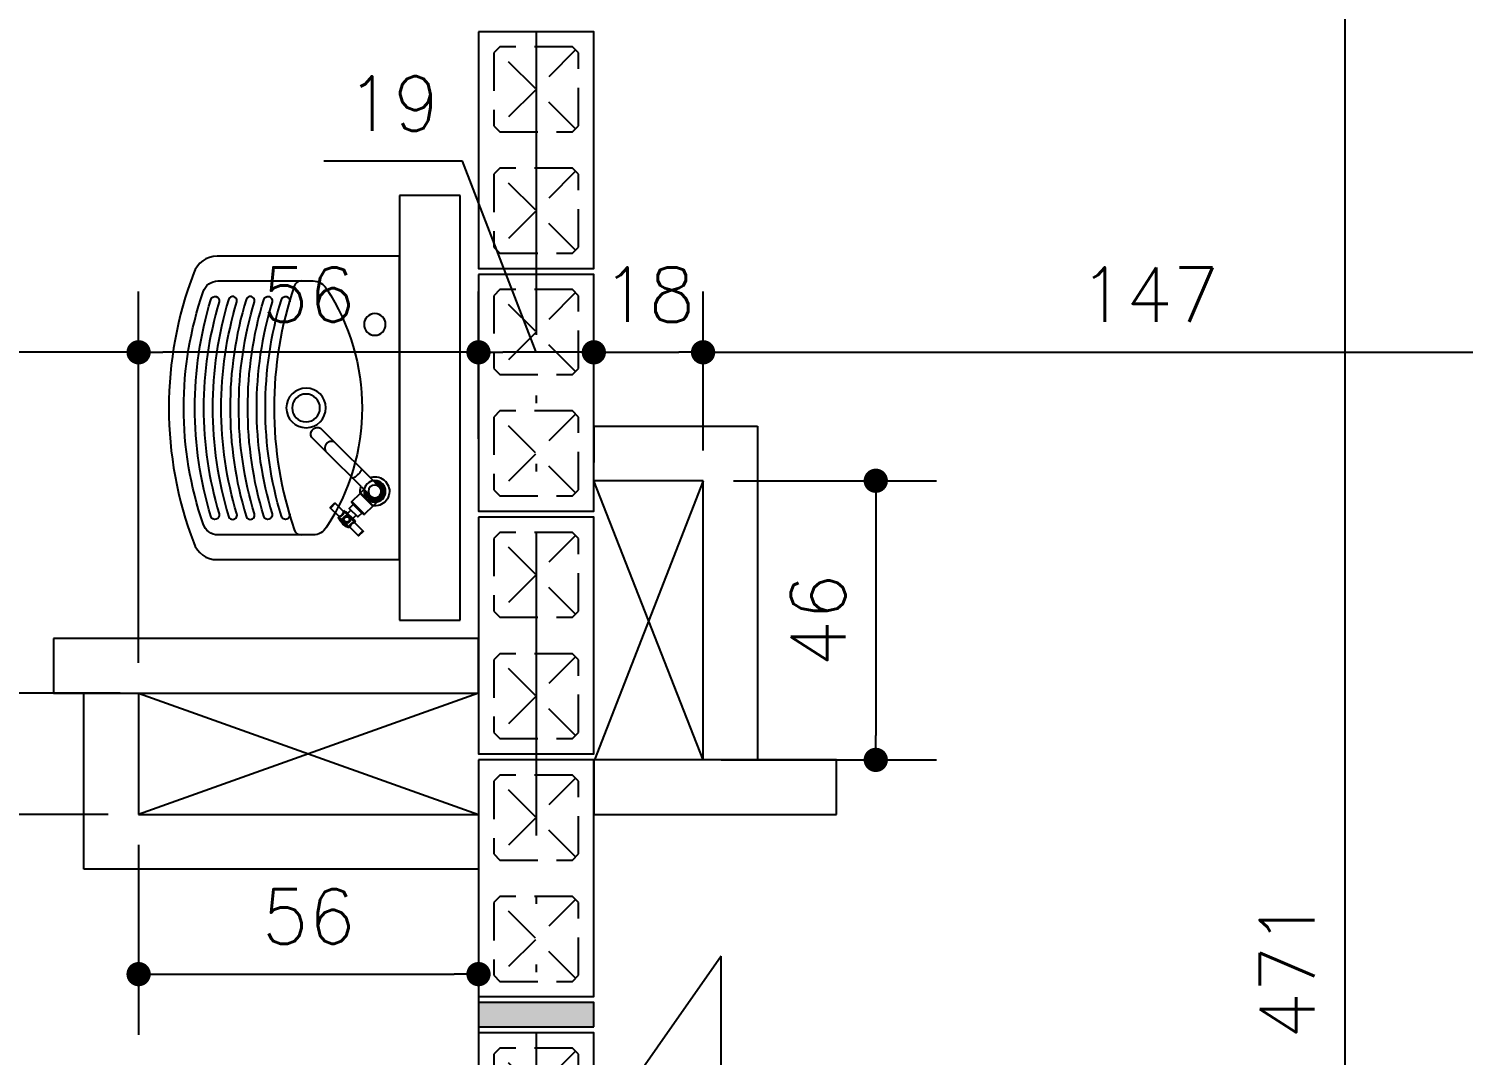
# Model space of a CAD drawing. Extents: x -14651 to 3496, y -4567 to 1191.
# Drawn here: x 780.4 to 1016.8, y 721.7 to 890.9 of the extents above; entities that cross this region are included whole.
import ezdxf
from ezdxf.enums import TextEntityAlignment as Align

# ---------------------------------------------------------------- set-up
doc = ezdxf.new("R2010")
doc.units = 0
doc.header["$LTSCALE"] = 25
doc.linetypes.add('DASHED2', pattern=[0.375, 0.25, -0.125])
doc.linetypes.add('ESTILO_TQS_0004', pattern=[3.3, 2, -0.4, 0.05, -0.4, 0.05, -0.4])
for name, color, linetype in [('203', 1, 'DASHED2'), ('241', 2, 'Continuous'), ('247', 50, 'Continuous'), ('253', 251, 'Continuous'), ('ALVENARIA NÃO ESTRUTURAL', 242, 'Continuous'), ('COTA', 1, 'Continuous'), ('EIXOS', 1, 'ESTILO_TQS_0004'), ('Pena_1', 1, 'Continuous'), ('PROJ', 252, 'Continuous'), ('XREF-MC41-BAS-PLN-TIPO-14-FINAL-09$0$PAR_ALV_BAI_ATOMO', 2, 'Continuous'), ('XREF-MC41-BAS-PLN-TIPO-14-FINAL-09$0$PAR_DRY_ATOMO', 3, 'Continuous'), ('XREF-MC41-BAS-PLN-TIPO-14-FINAL-10$0$PAR_ALV_BAI_ATOMO', 2, 'Continuous'), ('XREF-MC41-BAS-PLN-TIPO-14-FINAL-10$0$PAR_DRY_ATOMO', 3, 'Continuous')]:
    doc.layers.add(name, color=color, linetype=linetype)
doc.styles.add('COTA', font='romans.shx')
doc.dimstyles.new('forma', dxfattribs={"dimscale": 5, "dimtxt": 1.8, "dimasz": 0.8, "dimexe": 2, "dimexo": 1, "dimgap": 1, "dimtad": 1, "dimdec": 1, "dimzin": 9, "dimtxsty": 'COTA', "dimblk1": 'DOT', "dimblk2": 'DOT', "dimsah": 1, "dimcen": 0, "dimdle": 1, "dimclrd": 256, "dimclre": 256, "dimclrt": 2, "dimadec": 0, "dimazin": 0, "dimtfac": 1, "dimtdec": 0, "dimtmove": 0, "dimatfit": 3, "dimfxl": 1, "dimtolj": 1, "dimtzin": 0, "dimarcsym": 0})

# ---------------------------------------------------------------- blocks, each defined once
blk = doc.blocks.new('P4020')
blk.add_lwpolyline([(-19.5, -9.5), (19.5, -9.5), (19.5, 9.5), (-19.5, 9.5), (-19.5, -9.5)])
at = {"color": 1, "linetype": 'DASHED2'}
for points in [[(-17, -6), (-16, -7), (-4, -7), (-3, -6), (-3, 6), (-4, 7), (-16, 7), (-17, 6), (-17, -6)], [(3, -6), (4, -7), (16, -7), (17, -6), (17, 6), (16, 7), (4, 7), (3, 6), (3, -6)]]:
    blk.add_lwpolyline(points, dxfattribs=at)
at = {"layer": '203', "color": 253}
for p, q in [((-16.5, 6.5), (-3.5, -6.5)), ((-3.5, 6.5), (-16.5, -6.5)), ((16.5, 6.5), (3.5, -6.5)), ((3.5, 6.5), (16.5, -6.5))]:
    blk.add_line(p, q, dxfattribs=at)
blk = doc.blocks.new('P0520')
at = {"layer": '253'}
blk.add_hatch(color=129, dxfattribs=at).paths.add_polyline_path([(2, 9.5), (-2, 9.5), (-2, -9.5), (2, -9.5)])
blk.add_lwpolyline([(2, 9.5), (-2, 9.5), (-2, -9.5), (2, -9.5), (2, 9.5)])
blk = doc.blocks.new('A$C8e916747')
at = {"layer": 'ALVENARIA NÃO ESTRUTURAL'}
for p, q in [((1016.31, -326.15), (1006.31, -326.15)), ((1006.31, -326.15), (1006.31, -396.15)), ((1016.31, -396.15), (1016.31, -326.15)), ((1038.31, -364.15), (1065.31, -364.15)), ((1038.31, -373.15), (1038.31, -364.15)), ((1038.31, -364.15), (1038.31, -370.15)), ((1065.31, -364.15), (1065.31, -419.15)), ((1056.31, -373.15), (1038.31, -373.15)), ((1056.31, -419.15), (1056.31, -373.15)), ((1006.31, -396.15), (1016.31, -396.15)), ((1019.31, -399.15), (949.31, -399.15)), ((949.31, -399.15), (949.31, -408.15)), ((1019.31, -408.15), (1019.31, -399.15)), ((949.31, -408.15), (1019.31, -408.15)), ((954.31, -437.15), (954.31, -408.15)), ((963.31, -408.15), (963.31, -428.15)), ((1078.31, -419.15), (1038.31, -419.15)), ((1038.31, -419.15), (1038.31, -428.15)), ((1078.31, -428.15), (1078.31, -419.15)), ((963.31, -428.15), (1019.31, -428.15)), ((1019.31, -428.15), (1019.31, -437.15)), ((1038.31, -428.15), (1078.31, -428.15)), ((1019.31, -437.15), (954.31, -437.15))]:
    blk.add_line(p, q, dxfattribs=at)
at = {"layer": 'Pena_1'}
for p, q in [((1056.31, -419.15), (1038.31, -373.15)), ((1056.31, -373.15), (1038.43, -419.15)), ((963.31, -408.15), (1019.31, -428.15)), ((1019.31, -408.15), (963.31, -428.15))]:
    blk.add_line(p, q, dxfattribs=at)
at = {"layer": 'PROJ'}
for p, q in [((1000.43, -374.58), (999.87, -375.14)), ((999.87, -375.14), (1001.99, -377.27)), ((1000.08, -375.36), (1000.01, -375.43)), ((1001.48, -375.62), (1001.45, -375.59)), ((1001.5, -375.64), (1001.48, -375.62)), ((1002.93, -374.11), (1002.96, -374.13)), ((1002.96, -374.13), (1002.98, -374.16)), ((995.73, -376.87), (994.95, -377.65)), ((998.11, -379.03), (997.12, -378.04)), ((998.47, -376.58), (1000.56, -378.67)), ((1000.08, -378.48), (998.66, -377.06)), ((1001.71, -377.13), (1001.78, -377.06)), ((1001.99, -377.27), (1003.27, -376)), ((1003.27, -376), (1003.27, -376)), ((996.28, -379.19), (997.95, -380.85)), ((996.37, -379.56), (997.58, -380.77)), ((997.87, -378.94), (997.22, -378.28)), ((999.1, -380.02), (998.11, -379.03)), ((998.85, -379.92), (998.2, -379.26)), ((999.49, -382.18), (1000.27, -381.4))]:
    blk.add_line(p, q, dxfattribs=at)
for points in [[(976.26, -336.15, 0.320344), (972.4, -338.9, 0.18377), (972.4, -383.4, 0.320344), (976.26, -386.15), (1006.31, -386.15), (1006.31, -336.15)], [(994.27, -341.5, -0.298099), (994.27, -380.8, -0.268188), (992.06, -382.07), (976.39, -382.07, -0.329622), (973.96, -380.27, -0.167299), (973.96, -342.02, -0.329622), (976.39, -340.22), (992.06, -340.22, -0.268188)], [(976.6, -378.62, -1), (975.23, -378.99, -0.147691), (975.23, -343.31, -1), (976.6, -343.67, 0.148039)], [(979.51, -378.62, -0.148039), (979.51, -343.67, 1), (978.13, -343.31, 0.147691), (978.13, -378.99, 1)], [(982.41, -343.67, 1), (981.03, -343.31, 0.147691), (981.03, -378.99, 1), (982.41, -378.62, -0.148039)], [(985.31, -378.62, -1), (983.94, -378.99, -0.147691), (983.94, -343.31, -1), (985.31, -343.67, 0.148039)], [(1004.02, -347.39, 1), (1000.46, -347.39, 1)], [(994.17, -361.15, 1), (987.65, -361.15, 1)], [(993.2, -361.15, 1), (988.62, -361.15, 1)], [(999.97, -374.11), (994.24, -368.38), (991.93, -366.08), (991.83, -365.95), (991.76, -365.81), (991.71, -365.66), (991.69, -365.49), (991.7, -365.32), (991.75, -365.15), (991.82, -364.98), (991.91, -364.83), (992.03, -364.69), (992.17, -364.57), (992.32, -364.48), (992.49, -364.41), (992.66, -364.36), (992.83, -364.35), (993, -364.37), (993.15, -364.42), (993.29, -364.49), (993.42, -364.59), (995.72, -366.9), (1001.45, -372.63), (1001.65, -372.57), (1001.96, -372.51), (1002.27, -372.49), (1002.57, -372.52), (1002.88, -372.58), (1003.17, -372.68), (1003.45, -372.82), (1003.71, -372.99), (1003.94, -373.2), (1003.98, -373.24), (1004.18, -373.48), (1004.34, -373.74), (1004.48, -374.02), (1004.57, -374.31), (1004.63, -374.62), (1004.64, -374.93), (1004.62, -375.24), (1004.56, -375.54), (1004.45, -375.83), (1004.32, -376.11), (1004.14, -376.37), (1003.94, -376.6), (1003.87, -376.67), (1003.62, -376.86), (1003.36, -377.03), (1003.08, -377.15), (1002.78, -377.24), (1002.48, -377.29), (1002.17, -377.3), (1001.86, -377.27), (1001.91, -377.32), (1000.56, -378.67, -0.414214), (1000.41, -378.67), (1000.22, -378.48, 0.414214), (1000.08, -378.48), (999.44, -379.12), (999.16, -378.84), (998.61, -379.39), (998.87, -379.65, -0.366757), (998.89, -379.91, 0.366223), (998.9, -380.04), (1000.27, -381.4, -0.414214), (1000.27, -381.55), (999.63, -382.18, -0.414214), (999.49, -382.18), (998.12, -380.82, 0.428794), (997.98, -380.82), (997.95, -380.85, -0.414214), (997.81, -380.85), (997.65, -380.69), (997.58, -380.77), (996.98, -380.28), (996.85, -380.16), (996.37, -379.56), (996.44, -379.49), (996.28, -379.33, -0.414214), (996.28, -379.19), (996.32, -379.15, 0.429981), (996.32, -379.01), (994.95, -377.65, -0.414214), (994.95, -377.51), (995.59, -376.87, -0.414214), (995.73, -376.87), (997.1, -378.24, 0.366509), (997.23, -378.25, -0.366757), (997.49, -378.27), (997.75, -378.53), (998.29, -377.98), (998.02, -377.7), (998.66, -377.06, 0.414214), (998.66, -376.92), (998.47, -376.72, -0.414214), (998.47, -376.58), (999.81, -375.23), (999.86, -375.28), (999.84, -375.03), (999.84, -374.72), (999.88, -374.41)], [(1004.02, -374.9, 1), (1000.46, -374.9, 1)]]:
    blk.add_lwpolyline(points, format="xyb", close=True, dxfattribs=at)
for points in [[(990.13, -340.22, 0.329955), (988.96, -341.09, 0.165795), (988.96, -381.21, 0.329955), (990.13, -382.07)], [(988.22, -378.62, -1), (986.84, -378.99, -0.147691), (986.84, -343.31, -1), (988.22, -343.67)]]:
    blk.add_lwpolyline(points, format="xyb", dxfattribs=at)
for points in [[(1001.45, -372.63), (1002.96, -374.13)], [(999.86, -375.28), (1001.86, -377.27)], [(999.97, -374.11), (1001.45, -375.59), (1001.5, -375.65), (1001.55, -375.69), (1001.6, -375.73), (1001.64, -375.76), (1001.66, -375.77), (1001.68, -375.78), (1001.7, -375.79), (1001.71, -375.8), (1001.72, -375.81), (1001.74, -375.82), (1001.75, -375.83), (1001.77, -375.83), (1001.78, -375.84), (1001.8, -375.85), (1001.82, -375.86), (1001.83, -375.87), (1001.85, -375.87), (1001.87, -375.88), (1001.9, -375.89), (1001.93, -375.9), (1001.97, -375.91), (1002.01, -375.92), (1002.05, -375.93), (1002.11, -375.94), (1002.18, -375.94), (1002.25, -375.95), (1002.33, -375.94), (1002.4, -375.93), (1002.47, -375.92), (1002.55, -375.9), (1002.62, -375.87), (1002.69, -375.84), (1002.76, -375.81), (1002.82, -375.77), (1002.88, -375.72), (1002.94, -375.67), (1003, -375.62), (1003.05, -375.56), (1003.09, -375.5), (1003.13, -375.44), (1003.17, -375.37), (1003.2, -375.3), (1003.23, -375.23), (1003.25, -375.16), (1003.27, -375.08), (1003.28, -375.01), (1003.28, -374.93), (1003.28, -374.88), (1003.28, -374.82), (1003.28, -374.8), (1003.28, -374.78), (1003.28, -374.76), (1003.27, -374.74), (1003.27, -374.72), (1003.26, -374.69), (1003.26, -374.66), (1003.25, -374.64), (1003.24, -374.61), (1003.23, -374.58), (1003.22, -374.54), (1003.21, -374.51), (1003.17, -374.43), (1003.12, -374.35), (1003.07, -374.27), (1003, -374.19), (1002.93, -374.11)], [(998.29, -377.98), (999.16, -378.84)], [(998.66, -376.92), (1000.22, -378.48)], [(997.65, -380.69), (996.44, -379.49)], [(996.53, -379.25), (997.89, -380.61)], [(996.55, -379.32), (997.83, -380.6)], [(998.61, -379.39), (997.75, -378.53)]]:
    blk.add_lwpolyline(points, dxfattribs=at)
for points in [[(995.72, -366.9, 0), (995.71, -366.89, 0), (995.66, -366.84, 0), (995.6, -366.8, 0), (995.53, -366.76, 0), (995.46, -366.72, 0), (995.38, -366.7, 0), (995.31, -366.68, 0), (995.23, -366.66, 0), (995.14, -366.66, 0), (995.06, -366.66, 0), (994.98, -366.66, 0), (994.9, -366.68, 0), (994.81, -366.7, 0), (994.73, -366.73, 0), (994.65, -366.76, 0), (994.58, -366.81, 0), (994.5, -366.85, 0), (994.43, -366.91, 0), (994.36, -366.96, 0), (994.3, -367.03, 0), (994.24, -367.09, 0), (994.19, -367.16, 0), (994.14, -367.24, 0), (994.1, -367.31, 0), (994.07, -367.4, 0), (994.04, -367.48, 0), (994.02, -367.56, 0), (994, -367.64, 0), (994, -367.73, 0), (994, -367.81, 0), (994, -367.89, 0), (994.01, -367.97, 0), (994.03, -368.05, 0), (994.06, -368.12, 0), (994.09, -368.19, 0), (994.13, -368.26, 0), (994.18, -368.32, 0), (994.23, -368.38, 0), (994.24, -368.38, 0)], [(1000.03, -371.2, 0), (1000.03, -371.21, 0), (1000.04, -371.22, 0), (1000.05, -371.24, 0), (1000.05, -371.26, 0), (1000.05, -371.28, 0), (1000.04, -371.3, 0), (1000.04, -371.33, 0), (1000.03, -371.36, 0), (1000.02, -371.39, 0), (1000, -371.42, 0), (999.99, -371.46, 0), (999.96, -371.5, 0), (999.94, -371.55, 0), (999.91, -371.59, 0), (999.87, -371.64, 0), (999.84, -371.7, 0), (999.79, -371.76, 0), (999.75, -371.82, 0), (999.7, -371.88, 0), (999.64, -371.94, 0), (999.59, -372, 0), (999.53, -372.06, 0), (999.47, -372.13, 0), (999.4, -372.19, 0), (999.34, -372.25, 0), (999.28, -372.3, 0), (999.22, -372.36, 0), (999.15, -372.41, 0), (999.09, -372.45, 0), (999.04, -372.5, 0), (998.98, -372.54, 0), (998.93, -372.57, 0), (998.88, -372.6, 0), (998.84, -372.63, 0), (998.8, -372.65, 0), (998.76, -372.67, 0), (998.73, -372.68, 0), (998.7, -372.69, 0), (998.67, -372.7, 0), (998.64, -372.71, 0), (998.62, -372.71, 0), (998.6, -372.71, 0), (998.58, -372.71, 0), (998.56, -372.7, 0), (998.55, -372.69, 0), (998.54, -372.69, 0)], [(1002.59, -373.44, 0), (1002.34, -373.4, 0), (1002.22, -373.4, 0)], [(1003.3, -373.84, 0), (1003.11, -373.68, 0), (1002.9, -373.55, 0), (1002.68, -373.46, 0), (1002.59, -373.44, 0)], [(1003.27, -376, 0), (1003.26, -376.01, 0), (1003.22, -376.04, 0), (1003.16, -376.09, 0), (1003.08, -376.16, 0), (1002.95, -376.24, 0), (1002.82, -376.32, 0), (1002.67, -376.4, 0), (1002.52, -376.46, 0), (1002.35, -376.51, 0), (1002.18, -376.54, 0), (1002.05, -376.56, 0), (1001.92, -376.56, 0), (1001.84, -376.56, 0), (1001.75, -376.55, 0), (1001.66, -376.53, 0), (1001.57, -376.51, 0), (1001.49, -376.49, 0), (1001.4, -376.46, 0), (1001.32, -376.42, 0), (1001.24, -376.38, 0), (1001.16, -376.33, 0), (1001.11, -376.3, 0), (1001.06, -376.26, 0), (1001.01, -376.22, 0), (1000.97, -376.18, 0), (1000.92, -376.13, 0), (1000.88, -376.09, 0), (1000.84, -376.04, 0), (1000.81, -375.99, 0), (1000.77, -375.93, 0), (1000.74, -375.87, 0), (1000.71, -375.81, 0), (1000.68, -375.75, 0), (1000.65, -375.65, 0), (1000.62, -375.55, 0), (1000.6, -375.43, 0), (1000.58, -375.31, 0), (1000.58, -375.2, 0), (1000.58, -375.08, 0), (1000.6, -374.96, 0), (1000.62, -374.84, 0), (1000.63, -374.78, 0)], [(1000.73, -374.88, 0), (1000.75, -375.13, 0), (1000.81, -375.36, 0), (1000.9, -375.59, 0), (1001.03, -375.8, 0), (1001.2, -375.98, 0), (1001.38, -376.14, 0), (1001.6, -376.26, 0), (1001.83, -376.34, 0), (1002.07, -376.39, 0), (1002.31, -376.4, 0), (1002.55, -376.37, 0), (1002.79, -376.3, 0), (1003.01, -376.19, 0), (1003.21, -376.05, 0), (1003.38, -375.87, 0), (1003.53, -375.67, 0), (1003.63, -375.46, 0), (1003.71, -375.22, 0), (1003.74, -374.98, 0), (1003.73, -374.73, 0), (1003.7, -374.55, 0)], [(1003.7, -374.55, 0), (1003.62, -374.32, 0), (1003.51, -374.1, 0), (1003.36, -373.9, 0), (1003.3, -373.84, 0)], [(997.22, -378.28, 0), (997.22, -378.3, 0), (997.21, -378.31, 0), (997.2, -378.34, 0), (997.19, -378.36, 0), (997.17, -378.39, 0), (997.16, -378.43, 0), (997.14, -378.47, 0), (997.12, -378.51, 0), (997.09, -378.55, 0), (997.07, -378.59, 0), (997.04, -378.64, 0), (997.01, -378.68, 0), (996.98, -378.71, 0), (996.96, -378.74, 0), (996.93, -378.77, 0), (996.9, -378.81, 0), (996.86, -378.84, 0), (996.82, -378.88, 0), (996.78, -378.91, 0), (996.75, -378.93, 0), (996.71, -378.96, 0), (996.67, -378.98, 0), (996.64, -379.01, 0), (996.6, -379.03, 0), (996.56, -379.05, 0), (996.52, -379.07, 0), (996.49, -379.08, 0), (996.45, -379.1, 0), (996.42, -379.11, 0), (996.4, -379.12, 0), (996.38, -379.13, 0), (996.37, -379.13, 0), (996.36, -379.14, 0), (996.34, -379.14, 0), (996.33, -379.15, 0), (996.33, -379.15, 0), (996.32, -379.15, 0), (996.32, -379.15, 0), (996.32, -379.15, 0)], [(996.32, -379.01, 0), (996.32, -379.01, 0), (996.32, -379.01, 0), (996.33, -379.01, 0), (996.33, -379.01, 0), (996.34, -379.01, 0), (996.35, -379, 0), (996.36, -379, 0), (996.38, -379, 0), (996.39, -378.99, 0), (996.41, -378.99, 0), (996.44, -378.98, 0), (996.47, -378.97, 0), (996.48, -378.97, 0), (996.51, -378.95, 0), (996.54, -378.94, 0), (996.57, -378.93, 0), (996.61, -378.91, 0), (996.64, -378.89, 0), (996.67, -378.87, 0), (996.71, -378.85, 0), (996.74, -378.83, 0), (996.76, -378.81, 0), (996.78, -378.8, 0), (996.8, -378.78, 0), (996.82, -378.76, 0), (996.85, -378.74, 0), (996.86, -378.72, 0), (996.89, -378.69, 0), (996.91, -378.67, 0), (996.92, -378.64, 0), (996.94, -378.61, 0), (996.96, -378.59, 0), (996.97, -378.56, 0), (996.99, -378.52, 0), (997.01, -378.48, 0), (997.03, -378.45, 0), (997.04, -378.41, 0), (997.05, -378.38, 0), (997.06, -378.35, 0), (997.07, -378.33, 0), (997.08, -378.3, 0), (997.08, -378.29, 0), (997.09, -378.28, 0)], [(998.2, -379.26, 0), (998.21, -379.29, 0), (998.22, -379.31, 0), (998.22, -379.34, 0), (998.23, -379.36, 0), (998.23, -379.41, 0), (998.24, -379.46, 0), (998.24, -379.51, 0), (998.23, -379.56, 0), (998.22, -379.61, 0), (998.21, -379.67, 0), (998.19, -379.72, 0), (998.17, -379.77, 0), (998.15, -379.8, 0), (998.13, -379.83, 0), (998.11, -379.86, 0), (998.09, -379.89, 0), (998.06, -379.92, 0), (998.03, -379.95, 0), (998, -379.98, 0), (997.96, -380.01, 0), (997.92, -380.04, 0), (997.88, -380.07, 0), (997.84, -380.09, 0), (997.8, -380.11, 0), (997.75, -380.12, 0), (997.71, -380.13, 0), (997.66, -380.14, 0), (997.61, -380.15, 0), (997.56, -380.15, 0), (997.5, -380.15, 0), (997.47, -380.15, 0), (997.43, -380.14, 0), (997.4, -380.13, 0), (997.36, -380.12, 0), (997.33, -380.11, 0), (997.3, -380.09, 0), (997.27, -380.08, 0), (997.25, -380.07, 0), (997.23, -380.05, 0), (997.21, -380.04, 0), (997.18, -380.02, 0), (997.16, -380, 0), (997.14, -379.97, 0), (997.12, -379.95, 0), (997.1, -379.93, 0), (997.08, -379.9, 0), (997.06, -379.86, 0), (997.04, -379.82, 0), (997.02, -379.78, 0), (997.01, -379.73, 0), (997, -379.69, 0), (996.99, -379.64, 0), (996.99, -379.59, 0), (996.99, -379.54, 0), (996.99, -379.49, 0), (997, -379.44, 0), (997.01, -379.39, 0), (997.03, -379.33, 0), (997.06, -379.28, 0), (997.08, -379.23, 0), (997.1, -379.2, 0), (997.13, -379.17, 0), (997.15, -379.14, 0), (997.18, -379.1, 0), (997.22, -379.07, 0), (997.26, -379.04, 0), (997.3, -379.01, 0), (997.34, -378.98, 0), (997.38, -378.96, 0), (997.43, -378.94, 0), (997.47, -378.93, 0), (997.52, -378.92, 0), (997.57, -378.91, 0), (997.61, -378.9, 0), (997.66, -378.9, 0), (997.72, -378.9, 0), (997.77, -378.91, 0), (997.8, -378.92, 0), (997.84, -378.93, 0), (997.87, -378.94, 0)], [(997.22, -379.14, 0), (997.21, -379.15, 0), (997.19, -379.17, 0), (997.17, -379.19, 0), (997.15, -379.22, 0), (997.14, -379.25, 0), (997.12, -379.28, 0), (997.11, -379.31, 0), (997.09, -379.34, 0), (997.08, -379.38, 0), (997.07, -379.43, 0), (997.06, -379.47, 0), (997.06, -379.52, 0), (997.06, -379.56, 0), (997.07, -379.6, 0), (997.07, -379.65, 0), (997.08, -379.69, 0), (997.1, -379.73, 0), (997.11, -379.76, 0), (997.13, -379.8, 0), (997.16, -379.84, 0), (997.17, -379.86, 0), (997.19, -379.88, 0), (997.21, -379.9, 0), (997.23, -379.92, 0), (997.25, -379.94, 0), (997.27, -379.96, 0), (997.29, -379.98, 0), (997.31, -379.99, 0), (997.33, -380, 0), (997.35, -380.01, 0), (997.38, -380.03, 0), (997.41, -380.04, 0), (997.44, -380.05, 0), (997.47, -380.06, 0), (997.51, -380.07, 0), (997.54, -380.07, 0), (997.58, -380.08, 0), (997.63, -380.08, 0), (997.67, -380.07, 0), (997.72, -380.07, 0), (997.75, -380.06, 0), (997.79, -380.05, 0), (997.83, -380.03, 0), (997.87, -380.01, 0), (997.9, -379.99, 0), (997.94, -379.97, 0), (997.96, -379.95, 0), (997.98, -379.94, 0), (998, -379.92, 0), (998, -379.92, 0)], [(997.09, -378.28, 0), (997.1, -378.29, 0), (997.11, -378.3, 0), (997.13, -378.3, 0), (997.15, -378.31, 0), (997.17, -378.31, 0), (997.18, -378.3, 0), (997.2, -378.3, 0), (997.21, -378.29, 0), (997.22, -378.28, 0)], [(997.82, -379.02, 0), (997.79, -379.01, 0), (997.76, -379, 0), (997.73, -378.99, 0), (997.69, -378.98, 0), (997.64, -378.98, 0), (997.64, -378.98, 0), (997.59, -378.97, 0), (997.55, -378.98, 0), (997.51, -378.98, 0), (997.46, -378.99, 0), (997.43, -379.01, 0), (997.39, -379.02, 0), (997.36, -379.04, 0), (997.32, -379.06, 0), (997.3, -379.07, 0), (997.27, -379.09, 0), (997.25, -379.11, 0), (997.23, -379.13, 0), (997.22, -379.14, 0)], [(997.87, -378.94, 0), (997.87, -378.95, 0), (997.86, -378.97, 0), (997.85, -378.98, 0), (997.85, -378.99, 0), (997.84, -379, 0), (997.83, -379.01, 0), (997.83, -379.02, 0), (997.82, -379.02, 0), (997.82, -379.02, 0)], [(997.87, -378.94, 0), (997.91, -378.96, 0), (997.95, -378.98, 0), (997.98, -379.01, 0), (998.02, -379.04, 0), (998.05, -379.07, 0), (998.08, -379.1, 0), (998.11, -379.14, 0), (998.14, -379.17, 0), (998.17, -379.22, 0), (998.2, -379.26, 0)], [(997.98, -380.82, 0), (997.98, -380.82, 0), (997.99, -380.81, 0), (997.99, -380.81, 0), (997.99, -380.8, 0), (998, -380.78, 0), (998, -380.76, 0), (998.01, -380.74, 0), (998.02, -380.72, 0), (998.04, -380.69, 0), (998.05, -380.66, 0), (998.07, -380.62, 0), (998.08, -380.59, 0), (998.1, -380.54, 0), (998.13, -380.5, 0), (998.16, -380.46, 0), (998.19, -380.41, 0), (998.21, -380.38, 0), (998.23, -380.35, 0), (998.25, -380.33, 0), (998.28, -380.3, 0), (998.3, -380.27, 0), (998.33, -380.24, 0), (998.36, -380.21, 0), (998.4, -380.18, 0), (998.44, -380.14, 0), (998.48, -380.12, 0), (998.51, -380.09, 0), (998.55, -380.07, 0), (998.59, -380.04, 0), (998.62, -380.02, 0), (998.66, -380, 0), (998.7, -379.98, 0), (998.73, -379.97, 0), (998.77, -379.95, 0), (998.79, -379.94, 0), (998.81, -379.93, 0), (998.83, -379.92, 0), (998.85, -379.92, 0)], [(998.12, -379.31, 0), (998.12, -379.31, 0), (998.12, -379.31, 0), (998.13, -379.3, 0), (998.14, -379.29, 0), (998.15, -379.29, 0), (998.16, -379.28, 0), (998.17, -379.27, 0), (998.19, -379.27, 0), (998.2, -379.26, 0)], [(998.86, -380.05, 0), (998.84, -380.06, 0), (998.82, -380.06, 0), (998.8, -380.07, 0), (998.78, -380.08, 0), (998.75, -380.09, 0), (998.72, -380.1, 0), (998.68, -380.11, 0), (998.65, -380.13, 0), (998.62, -380.14, 0), (998.58, -380.16, 0), (998.55, -380.18, 0), (998.52, -380.2, 0), (998.48, -380.22, 0), (998.45, -380.25, 0), (998.43, -380.26, 0), (998.41, -380.28, 0), (998.39, -380.3, 0), (998.37, -380.32, 0), (998.35, -380.34, 0), (998.33, -380.36, 0), (998.32, -380.39, 0), (998.3, -380.41, 0), (998.28, -380.43, 0), (998.27, -380.45, 0), (998.26, -380.48, 0), (998.24, -380.5, 0), (998.23, -380.53, 0), (998.21, -380.57, 0), (998.19, -380.61, 0), (998.18, -380.64, 0), (998.17, -380.67, 0), (998.16, -380.7, 0), (998.15, -380.72, 0), (998.14, -380.75, 0), (998.14, -380.77, 0), (998.13, -380.78, 0), (998.13, -380.8, 0), (998.13, -380.81, 0), (998.13, -380.81, 0), (998.12, -380.82, 0), (998.12, -380.82, 0)], [(998.85, -379.92, 0), (998.84, -379.93, 0), (998.84, -379.95, 0), (998.83, -379.96, 0), (998.83, -379.98, 0), (998.83, -380, 0), (998.84, -380.01, 0), (998.84, -380.03, 0), (998.85, -380.04, 0), (998.86, -380.05, 0)]]:
    blk.add_polyline3d(points, dxfattribs=at)
for radius in [0.551, 0.451]:
    blk.add_circle((997.61, -379.53), radius, dxfattribs=at)
for centre, radius, start, end in [((1002.24, -374.9), 1.3, 188.7744, 81.2239), ((1002.24, -374.9), 1.2, 195.8871, 74.1104), ((1002.24, -374.9), 1.05, 46.7501, 223.7731), ((997.43, -378.37), 0.352, 157.2747, 164.856), ((997.63, -378.37), 0.419, 163.4382, 168.6982), ((997.61, -379.53), 0.551, 22.5302, 67.479), ((997.61, -379.53), 0.551, 315.0005, 22.5122), ((998.77, -379.51), 0.416, 281.2686, 286.5782), ((998.77, -379.71), 0.352, 285.1276, 292.7217)]:
    blk.add_arc(centre, radius, start, end, dxfattribs=at)
at = {"layer": 'XREF-MC41-BAS-PLN-TIPO-14-FINAL-09$0$PAR_ALV_BAI_ATOMO'}
blk.add_line((1065.31, -419.15), (1056.31, -419.15), dxfattribs=at)
at = {"layer": 'XREF-MC41-BAS-PLN-TIPO-14-FINAL-09$0$PAR_DRY_ATOMO'}
blk.add_line((1059.31, -419.15), (1065.31, -419.15), dxfattribs=at)
at = {"layer": 'XREF-MC41-BAS-PLN-TIPO-14-FINAL-10$0$PAR_ALV_BAI_ATOMO'}
blk.add_line((954.31, -408.15), (963.31, -408.15), dxfattribs=at)
at = {"layer": 'XREF-MC41-BAS-PLN-TIPO-14-FINAL-10$0$PAR_DRY_ATOMO'}
blk.add_line((960.31, -408.15), (954.31, -408.15), dxfattribs=at)
blk = doc.blocks.new('_Dot')
at = {"color": 0, "linetype": 'ByBlock', "lineweight": -2}
blk.add_line((-0.5, 0), (-1, 0), dxfattribs=at)
at = {"color": 0, "linetype": 'ByBlock', "const_width": 0.5}
blk.add_lwpolyline([(-0.25, 0, 1), (0.25, 0, 1)], format="xyb", close=True, dxfattribs=at)
blk = doc.blocks.new('*D165')
at = {"layer": 'COTA', "lineweight": -2, "transparency": 16777216}
for p, q in [((764.91, 971.4), (736.23, 971.4)), ((746.23, 967.4), (746.23, 785.4)), ((793.52, 781.4), (736.23, 781.4))]:
    blk.add_line(p, q, dxfattribs=at)
at = {"layer": 'Defpoints', "color": 0, "transparency": 16777216}
for p in [(769.91, 971.4), (746.23, 781.4), (798.52, 781.4)]:
    blk.add_point(p, dxfattribs=at)
at = {"layer": 'COTA', "lineweight": -2, "transparency": 16777216, "xscale": 4, "yscale": 4, "zscale": 4}
for p, rotation in [((746.23, 971.4), 90), ((746.23, 781.4), 270)]:
    blk.add_blockref('_Dot', p, dxfattribs=dict(at, rotation=rotation))
at = {"layer": 'COTA', "color": 2, "transparency": 16777216, "insert": (736.73, 876.4), "char_height": 9, "attachment_point": 5, "rotation": 90, "style": 'COTA'}
blk.add_mtext('\\A1;190 ', dxfattribs=at)
blk = doc.blocks.new('*D299')
at = {"layer": 'COTA', "lineweight": -2, "transparency": 16777216}
for p, q in [((724.23, 778), (724.23, 802.57)), ((793.52, 781.4), (736.23, 781.4)), ((746.23, 771.4), (724.23, 778)), ((746.23, 777.4), (746.23, 765.4)), ((793.52, 761.4), (736.23, 761.4))]:
    blk.add_line(p, q, dxfattribs=at)
at = {"layer": 'Defpoints', "color": 0, "transparency": 16777216}
for p in [(798.52, 781.4), (746.23, 761.4), (798.52, 761.4)]:
    blk.add_point(p, dxfattribs=at)
at = {"layer": 'COTA', "lineweight": -2, "transparency": 16777216, "xscale": 4, "yscale": 4, "zscale": 4}
for p, rotation in [((746.23, 781.4), 90), ((746.23, 761.4), 270)]:
    blk.add_blockref('_Dot', p, dxfattribs=dict(at, rotation=rotation))
at = {"layer": 'COTA', "color": 2, "transparency": 16777216, "insert": (714.73, 790.29), "char_height": 9, "attachment_point": 5, "rotation": 90, "style": 'COTA'}
blk.add_mtext('\\A1;20 ', dxfattribs=at)
blk = doc.blocks.new('*D167')
at = {"layer": 'COTA', "lineweight": -2, "transparency": 16777216}
for p, q in [((793.52, 761.4), (736.23, 761.4)), ((746.23, 757.4), (746.23, 504.4)), ((752.22, 500.4), (736.23, 500.4))]:
    blk.add_line(p, q, dxfattribs=at)
at = {"layer": 'Defpoints', "color": 0, "transparency": 16777216}
for p in [(798.52, 761.4), (746.23, 500.4), (757.22, 500.4)]:
    blk.add_point(p, dxfattribs=at)
at = {"layer": 'COTA', "lineweight": -2, "transparency": 16777216, "xscale": 4, "yscale": 4, "zscale": 4}
for p, rotation in [((746.23, 761.4), 90), ((746.23, 500.4), 270)]:
    blk.add_blockref('_Dot', p, dxfattribs=dict(at, rotation=rotation))
at = {"layer": 'COTA', "color": 2, "transparency": 16777216, "insert": (736.73, 630.9), "char_height": 9, "attachment_point": 5, "rotation": 90, "style": 'COTA'}
blk.add_mtext('\\A1;261 ', dxfattribs=at)
blk = doc.blocks.new('*D302')
at = {"layer": 'COTA', "lineweight": -2, "transparency": 16777216}
for p, q in [((873.52, 821.4), (873.52, 847.57)), ((891.52, 821.4), (891.52, 847.57)), ((877.52, 837.57), (887.52, 837.57))]:
    blk.add_line(p, q, dxfattribs=at)
at = {"layer": 'Defpoints', "color": 0, "transparency": 16777216}
for p in [(891.52, 837.57), (873.52, 816.4), (891.52, 816.4)]:
    blk.add_point(p, dxfattribs=at)
at = {"layer": 'COTA', "lineweight": -2, "transparency": 16777216, "xscale": 4, "yscale": 4, "zscale": 4, "rotation": 180}
blk.add_blockref('_Dot', (873.52, 837.57), dxfattribs=at)
at = {"layer": 'COTA', "lineweight": -2, "transparency": 16777216, "xscale": 4, "yscale": 4, "zscale": 4}
blk.add_blockref('_Dot', (891.52, 837.57), dxfattribs=at)
at = {"layer": 'COTA', "color": 2, "transparency": 16777216, "insert": (882.52, 847.07), "char_height": 9, "attachment_point": 5, "style": 'COTA'}
blk.add_mtext('\\A1;18 ', dxfattribs=at)
blk = doc.blocks.new('*D303')
at = {"layer": 'COTA', "lineweight": -2, "transparency": 16777216}
for p, q in [((1038.52, 852.17), (1038.52, 827.57)), ((891.52, 821.4), (891.52, 847.57)), ((895.52, 837.57), (1034.52, 837.57))]:
    blk.add_line(p, q, dxfattribs=at)
at = {"layer": 'Defpoints', "color": 0, "transparency": 16777216}
for p in [(1038.52, 857.17), (1038.52, 837.57), (891.52, 816.4)]:
    blk.add_point(p, dxfattribs=at)
at = {"layer": 'COTA', "lineweight": -2, "transparency": 16777216, "xscale": 4, "yscale": 4, "zscale": 4, "rotation": 180}
blk.add_blockref('_Dot', (891.52, 837.57), dxfattribs=at)
at = {"layer": 'COTA', "lineweight": -2, "transparency": 16777216, "xscale": 4, "yscale": 4, "zscale": 4}
blk.add_blockref('_Dot', (1038.52, 837.57), dxfattribs=at)
at = {"layer": 'COTA', "color": 2, "transparency": 16777216, "insert": (965.02, 847.07), "char_height": 9, "attachment_point": 5, "style": 'COTA'}
blk.add_mtext('\\A1;147 ', dxfattribs=at)
blk = doc.blocks.new('*D207')
at = {"layer": 'COTA', "lineweight": -2, "transparency": 16777216}
for p, q in [((851.89, 869.07), (829.03, 869.07)), ((864.02, 837.57), (851.89, 869.07)), ((854.52, 823.29), (854.52, 847.57)), ((873.52, 821.4), (873.52, 847.57)), ((869.52, 837.57), (858.52, 837.57))]:
    blk.add_line(p, q, dxfattribs=at)
at = {"layer": 'Defpoints', "color": 0, "transparency": 16777216}
for p in [(854.52, 837.57), (854.52, 818.29), (873.52, 816.4)]:
    blk.add_point(p, dxfattribs=at)
at = {"layer": 'COTA', "lineweight": -2, "transparency": 16777216, "xscale": 4, "yscale": 4, "zscale": 4, "rotation": 180}
blk.add_blockref('_Dot', (854.52, 837.57), dxfattribs=at)
at = {"layer": 'COTA', "lineweight": -2, "transparency": 16777216, "xscale": 4, "yscale": 4, "zscale": 4}
blk.add_blockref('_Dot', (873.52, 837.57), dxfattribs=at)
at = {"layer": 'COTA', "color": 2, "transparency": 16777216, "insert": (840.46, 878.57), "char_height": 9, "attachment_point": 5, "style": 'COTA'}
blk.add_mtext('\\A1;19 ', dxfattribs=at)
blk = doc.blocks.new('*D208')
at = {"layer": 'COTA', "lineweight": -2, "transparency": 16777216}
for p, q in [((798.52, 786.4), (798.52, 847.57)), ((854.52, 823.29), (854.52, 847.57)), ((850.52, 837.57), (802.52, 837.57))]:
    blk.add_line(p, q, dxfattribs=at)
at = {"layer": 'Defpoints', "color": 0, "transparency": 16777216}
for p in [(798.52, 837.57), (854.52, 818.29), (798.52, 781.4)]:
    blk.add_point(p, dxfattribs=at)
at = {"layer": 'COTA', "lineweight": -2, "transparency": 16777216, "xscale": 4, "yscale": 4, "zscale": 4, "rotation": 180}
blk.add_blockref('_Dot', (798.52, 837.57), dxfattribs=at)
at = {"layer": 'COTA', "lineweight": -2, "transparency": 16777216, "xscale": 4, "yscale": 4, "zscale": 4}
blk.add_blockref('_Dot', (854.52, 837.57), dxfattribs=at)
at = {"layer": 'COTA', "color": 2, "transparency": 16777216, "insert": (826.52, 847.07), "char_height": 9, "attachment_point": 5, "style": 'COTA'}
blk.add_mtext('\\A1;56 ', dxfattribs=at)
blk = doc.blocks.new('*D209')
at = {"layer": 'COTA', "lineweight": -2, "transparency": 16777216}
for p, q in [((213.52, 842.57), (213.52, 847.57)), ((798.52, 786.4), (798.52, 847.57)), ((794.52, 837.57), (217.52, 837.57))]:
    blk.add_line(p, q, dxfattribs=at)
at = {"layer": 'Defpoints', "color": 0, "transparency": 16777216}
for p in [(213.52, 837.57), (213.52, 837.57), (798.52, 781.4)]:
    blk.add_point(p, dxfattribs=at)
at = {"layer": 'COTA', "lineweight": -2, "transparency": 16777216, "xscale": 4, "yscale": 4, "zscale": 4, "rotation": 180}
blk.add_blockref('_Dot', (213.52, 837.57), dxfattribs=at)
at = {"layer": 'COTA', "lineweight": -2, "transparency": 16777216, "xscale": 4, "yscale": 4, "zscale": 4}
blk.add_blockref('_Dot', (798.52, 837.57), dxfattribs=at)
at = {"layer": 'COTA', "color": 2, "transparency": 16777216, "insert": (506.02, 847.07), "char_height": 9, "attachment_point": 5, "style": 'COTA'}
blk.add_mtext('\\A1;585 ', dxfattribs=at)
blk = doc.blocks.new('*D210')
at = {"layer": 'COTA', "lineweight": -2, "transparency": 16777216}
for p, q in [((798.52, 756.4), (798.52, 725.09)), ((854.52, 756.4), (854.52, 725.09)), ((802.52, 735.09), (850.52, 735.09))]:
    blk.add_line(p, q, dxfattribs=at)
at = {"layer": 'Defpoints', "color": 0, "transparency": 16777216}
for p in [(798.52, 761.4), (854.52, 761.4), (854.52, 735.09)]:
    blk.add_point(p, dxfattribs=at)
at = {"layer": 'COTA', "lineweight": -2, "transparency": 16777216, "xscale": 4, "yscale": 4, "zscale": 4, "rotation": 180}
blk.add_blockref('_Dot', (798.52, 735.09), dxfattribs=at)
at = {"layer": 'COTA', "lineweight": -2, "transparency": 16777216, "xscale": 4, "yscale": 4, "zscale": 4}
blk.add_blockref('_Dot', (854.52, 735.09), dxfattribs=at)
at = {"layer": 'COTA', "color": 2, "transparency": 16777216, "insert": (826.52, 744.59), "char_height": 9, "attachment_point": 5, "style": 'COTA'}
blk.add_mtext('\\A1;56 ', dxfattribs=at)
blk = doc.blocks.new('*D300')
at = {"layer": 'COTA', "lineweight": -2, "transparency": 16777216}
for p, q in [((896.52, 816.4), (929.97, 816.4)), ((919.97, 812.4), (919.97, 774.4)), ((896.52, 770.4), (929.97, 770.4))]:
    blk.add_line(p, q, dxfattribs=at)
at = {"layer": 'Defpoints', "color": 0, "transparency": 16777216}
for p in [(891.52, 816.4), (891.52, 770.4), (919.97, 770.4)]:
    blk.add_point(p, dxfattribs=at)
at = {"layer": 'COTA', "lineweight": -2, "transparency": 16777216, "xscale": 4, "yscale": 4, "zscale": 4}
for p, rotation in [((919.97, 816.4), 90), ((919.97, 770.4), 270)]:
    blk.add_blockref('_Dot', p, dxfattribs=dict(at, rotation=rotation))
at = {"layer": 'COTA', "color": 2, "transparency": 16777216, "insert": (910.47, 793.4), "char_height": 9, "attachment_point": 5, "rotation": 90, "style": 'COTA'}
blk.add_mtext('\\A1;46 ', dxfattribs=at)
blk = doc.blocks.new('*D220')
at = {"layer": 'COTA', "lineweight": -2, "transparency": 16777216}
for p, q in [((996.42, 971.4), (987.23, 971.4)), ((997.23, 967.4), (997.23, 504.4)), ((999.02, 500.4), (1007.23, 500.4))]:
    blk.add_line(p, q, dxfattribs=at)
at = {"layer": 'Defpoints', "color": 0, "transparency": 16777216}
for p in [(1001.42, 971.4), (994.02, 500.4), (997.23, 500.4)]:
    blk.add_point(p, dxfattribs=at)
at = {"layer": 'COTA', "lineweight": -2, "transparency": 16777216, "xscale": 4, "yscale": 4, "zscale": 4}
for p, rotation in [((997.23, 971.4), 90), ((997.23, 500.4), 270)]:
    blk.add_blockref('_Dot', p, dxfattribs=dict(at, rotation=rotation))
at = {"layer": 'COTA', "color": 2, "transparency": 16777216, "insert": (987.73, 735.9), "char_height": 9, "attachment_point": 5, "rotation": 90, "style": 'COTA'}
blk.add_mtext('\\A1;471 ', dxfattribs=at)
blk = doc.blocks.new('_IDNPAR_2')
at = {"color": 3}
blk.add_lwpolyline([(1, -0.7), (0, 0), (-1, -0.7)], close=True, dxfattribs=at)
blk.add_circle((0, 0), 0.05, dxfattribs=at)
at = {"layer": '247', "color": 2, "style": 'COTA', "flags": 8}
blk.add_attdef('ID', text='', height=0.24, dxfattribs=at).set_placement((0, -0.4383), align=Align.MIDDLE_CENTER)

msp = doc.modelspace()

# ---------------------------------------------------------------- linework, layer by layer
at = {"layer": 'EIXOS'}
msp.add_line((864.02, 1137.93), (864.02, -320.64), dxfattribs=at)

# ---------------------------------------------------------------- block references
at = {"layer": '241'}
for name, p, rotation in [('P4020', (864.02, 870.9), 270), ('P4020', (864.02, 830.9), 270), ('P4020', (864.02, 790.9), 270), ('P4020', (864.02, 750.9), 270), ('P0520', (864.02, 728.4), 269.9999987685874), ('P4020', (864.02, 705.9), 270)]:
    msp.add_blockref(name, p, dxfattribs=dict(at, rotation=rotation))
at = {"layer": '247', "linetype": 'Continuous', "xscale": 30, "yscale": 30, "zscale": 30, "rotation": 90.00000000000001}
msp.add_blockref('_IDNPAR_2', (873.52, 708.05), dxfattribs=at).add_auto_attribs({'ID': 'Par31'})
at = {"layer": 'ALVENARIA NÃO ESTRUTURAL'}
msp.add_blockref('A$C8e916747', (-164.8, 1189.55), dxfattribs=at)

# ---------------------------------------------------------------- dimensions: what is measured, and where the dimension line sits
at = {"layer": 'COTA'}
for base, p1, p2, override, picture, middle in [((746.23, 781.4), (769.91, 971.4), (798.52, 781.4), {"dimpost": ' '}, '*D165', (736.73, 876.4)), ((997.23, 500.4), (1001.42, 971.4), (994.02, 500.4), {"dimpost": ' '}, '*D220', (987.73, 735.9)), ((919.97, 770.4), (891.52, 816.4), (891.52, 770.4), {"dimpost": ' '}, '*D300', (910.47, 793.4)), ((746.23, 761.4), (798.52, 781.4), (798.52, 761.4), {"dimpost": ' ', "dimtmove": 1}, '*D299', (714.73, 783)), ((746.23, 500.4), (798.52, 761.4), (757.22, 500.4), {"dimpost": ' ', "dimtmove": 1}, '*D167', (736.73, 630.9))]:
    dim = msp.add_linear_dim(base=base, p1=p1, p2=p2, angle=90, dimstyle='forma', override=override, dxfattribs=at)
    dim.commit()
    dim.dimension.update_dxf_attribs({"geometry": picture, "text_midpoint": middle})
for base, p2, override, picture, middle, dimtype in [((854.52, 837.57), (854.52, 818.29), {"dimpost": ' ', "dimtmove": 1}, '*D207', (846.89, 869.07), 128), ((891.52, 837.57), (891.52, 816.4), {"dimpost": ' '}, '*D302', (882.52, 837.57), 160)]:
    dim = msp.add_linear_dim(base=base, p1=(873.52, 816.4), p2=p2, dimstyle='forma', override=override, dxfattribs=at)
    dim.commit()
    dim.dimension.update_dxf_attribs({"geometry": picture, "text_midpoint": middle, "dimtype": dimtype})
for base, p1, p2, override, picture, middle in [((1038.52, 837.57), (891.52, 816.4), (1038.52, 857.17), {"dimpost": ' ', "dimtmove": 1}, '*D303', (965.02, 847.07)), ((213.52, 837.57), (798.52, 781.4), (213.52, 837.57), {"dimpost": ' ', "dimtmove": 1}, '*D209', (506.02, 847.07)), ((798.52, 837.57), (854.52, 818.29), (798.52, 781.4), {"dimpost": ' ', "dimtmove": 1}, '*D208', (826.52, 847.07)), ((854.52, 735.09), (798.52, 761.4), (854.52, 761.4), {"dimpost": ' '}, '*D210', (826.52, 744.59))]:
    dim = msp.add_linear_dim(base=base, p1=p1, p2=p2, dimstyle='forma', override=override, dxfattribs=at)
    dim.commit()
    dim.dimension.update_dxf_attribs({"geometry": picture, "text_midpoint": middle})

doc.saveas('drawing.dxf')
